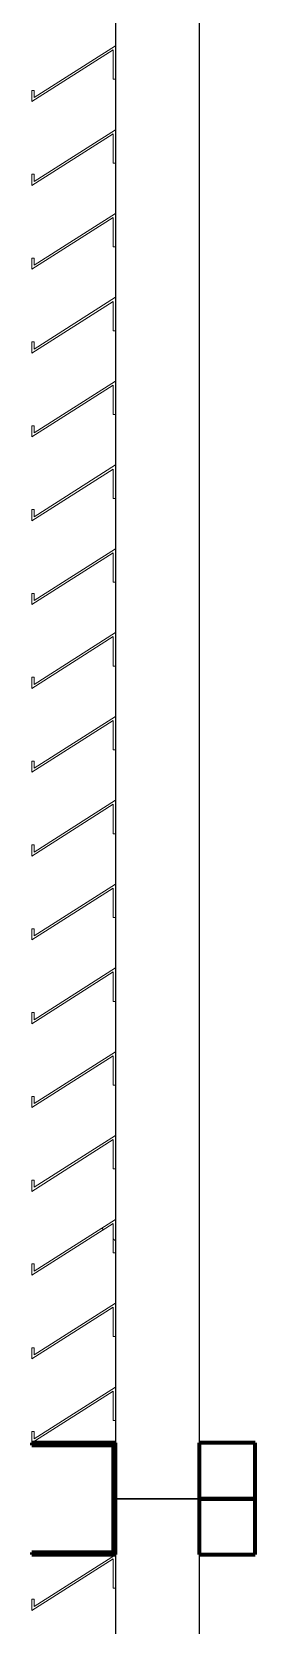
# Model space of a CAD drawing. Header units: millimetres. Extents: x -1379 to 1385823, y -4884429 to 548763.
# Drawn here: x 450284 to 450484, y -2314023 to -2312598 of the extents above; entities that cross this region are included whole.
import ezdxf

# ---------------------------------------------------------------- set-up
doc = ezdxf.new("R2010")
doc.units = ezdxf.units.MM
doc.layers.add('000 - CONCRETE_EX_LOUVERS_DEF_SUB', color=7, linetype='Continuous', plot=False)

# ---------------------------------------------------------------- blocks, each defined once
blk = doc.blocks.new('DPA_CP_Entrance Louver Grill Vertical Z - Louver Grill Vertical Z-5053933-IV01 - LOWER ROOF LEVEL PLAN')
at = {"layer": '000 - CONCRETE_EX_LOUVERS_DEF_SUB', "color": 7, "lineweight": 70}
for p, q in [((-700, 0), (-750, 0)), ((-750, 0), (-750, -50)), ((-700, -50), (-700, 0)), ((750, 0), (700, 0)), ((700, 0), (700, -50)), ((750, -50), (750, 0)), ((-750, -50), (-700, -50)), ((700, -50), (750, -50)), ((-700, -125), (-750, -125)), ((-750, -125), (-750, -127)), ((-750, -127), (-702, -127)), ((-702, -127), (-702, -200)), ((-700, -200), (-700, -125)), ((750, -125), (700, -125)), ((700, -125), (700, -200)), ((702, -200), (702, -127)), ((702, -127), (750, -127)), ((750, -127), (750, -125)), ((-702, -200), (-700, -200)), ((700, -200), (702, -200))]:
    blk.add_line(p, q, dxfattribs=at)
at = {"layer": '000 - CONCRETE_EX_LOUVERS_DEF_SUB', "color": 7}
for p, q in [((-750, -125), (-750, -50)), ((-750, -50), (750, -50)), ((750, -50), (750, -125)), ((-750, -125), (750, -125))]:
    blk.add_line(p, q, dxfattribs=at)
blk = doc.blocks.new('DPA_CP_Entrance Louver Grill Vertical Z - Louver Grill Vertical Z-5242974-IV01 - LOWER ROOF LEVEL PLAN')
at = {"layer": '000 - CONCRETE_EX_LOUVERS_DEF_SUB', "color": 7, "lineweight": 70}
for p, q in [((-633.8, 0), (-683.8, 0)), ((-683.8, 0), (-683.8, -50)), ((-633.8, -50), (-633.8, 0)), ((683.8, 0), (633.8, 0)), ((633.8, 0), (633.8, -50)), ((683.8, -50), (683.8, 0)), ((-683.8, -50), (-633.8, -50)), ((633.8, -50), (683.8, -50)), ((-633.8, -125), (-683.8, -125)), ((-683.8, -125), (-683.8, -127)), ((-683.8, -127), (-635.8, -127)), ((-635.8, -127), (-635.8, -200)), ((-633.8, -200), (-633.8, -125)), ((683.8, -125), (633.8, -125)), ((633.8, -125), (633.8, -200)), ((635.8, -200), (635.8, -127)), ((635.8, -127), (683.8, -127)), ((683.8, -127), (683.8, -125)), ((-635.8, -200), (-633.8, -200)), ((633.8, -200), (635.8, -200))]:
    blk.add_line(p, q, dxfattribs=at)
at = {"layer": '000 - CONCRETE_EX_LOUVERS_DEF_SUB', "color": 7}
for p, q in [((-683.8, -125), (-683.8, -50)), ((-683.8, -50), (683.8, -50)), ((683.8, -50), (683.8, -125)), ((-683.8, -125), (683.8, -125))]:
    blk.add_line(p, q, dxfattribs=at)
blk = doc.blocks.new('GM_Louver Grill Vertical Z1 - Z Profile-V494-IV01 - LOWER ROOF LEVEL PLAN')
at = {"layer": '000 - CONCRETE_EX_LOUVERS_DEF_SUB', "color": 7, "lineweight": 9}
for p, q in [((30, 0), (0.1, 0)), ((0.1, 0), (46.4, -73)), ((30, -2), (30, 0)), ((50, -75), (3.7, -2)), ((3.7, -2), (30, -2)), ((46.4, -73), (40, -73)), ((40, -73), (40, -75)), ((40, -75), (50, -75))]:
    blk.add_line(p, q, dxfattribs=at)
blk = doc.blocks.new('GM_Louver Grill Vertical Z1 - Z Profile-V495-IV01 - LOWER ROOF LEVEL PLAN')
at = {"layer": '000 - CONCRETE_EX_LOUVERS_DEF_SUB', "lineweight": 9}
h = blk.add_hatch(dxfattribs=at)
h.set_pattern_fill('FP_58', style=0, pattern_type=2)
h.set_pattern_definition([(140, (-2321018, -217291.46), (63.75582, 728.7365), [76.2, -838.2]), (85, (-2321018, -217291.5), (-764.2276, -140.97162), [60.96, -670.56]), (190.451, (-2321012.7, -217230.74), (-700.46675, 587.77), [64.76, -712.36]), (136.184, (-2321221.2, -217291.5), (168.17096, 1084.31624), [114.3, -1257.3]), (186.636, (-2321207.2, -217201.1), (-989.70985, 949.6099), [97.14, -1068.54]), (81.184, (-2321221.2, -217291.5), (-989.70115, 949.62055), [91.44, -1005.84]), (111, (-2321170.4, -217189.86), (409.06057, 606.45787), [76.2, -838.2]), (56, (-2321170.4, -217189.9), (-736.75292, 247.20834), [60.96, -670.56]), (161.451, (-2321136.3, -217139.3), (-327.68547, 853.66825), [64.76, -712.36]), (127.5, (-2321017.98, -217291.46), (-338.22012, 12.354693), [33.528, -628.904, 33.528, -1320.292]), (127.5, (-2321017.98, -217291.46), (-338.22012, 12.354693), [-695.96, -647.192, 33.528, -639.572]), (97.5, (-2321017.98, -217291.46), (-400.722127, 267.278874), [33.528, -354.584, 33.528, -870.204]), (97.5, (-2321017.98, -217291.46), (-400.722127, 267.278874), [-421.64, -613.664, 33.528, -223.012]), (57.5, (-2321017.98, -217518.03), (22.915345, 542.36333), [33.528, -220.472, 33.528, -1810.512]), (57.5, (-2321017.98, -217518.03), (22.915345, 542.36333), [-287.528, -758.952, 33.528, -1018.032]), (47.5, (-2321018, -217619.63), (-101.70711, 592.51696), [33.528, -296.672, 33.528, -1239.52]), (47.5, (-2321018, -217619.63), (-101.70711, 592.51696), [-363.728, -492.76, 33.528, -713.232])])
h.paths.add_polyline_path([(50, -75), (3.7, -2), (30, -2), (30, 0), (0.1, 0), (46.4, -73), (40, -73), (40, -75)])
at = {"layer": '000 - CONCRETE_EX_LOUVERS_DEF_SUB', "color": 7, "lineweight": 9}
for p, q in [((30, 0), (0.1, 0)), ((0.1, 0), (46.4, -73)), ((30, -2), (30, 0)), ((50, -75), (3.7, -2)), ((3.7, -2), (30, -2)), ((46.4, -73), (40, -73)), ((40, -73), (40, -75)), ((40, -75), (50, -75))]:
    blk.add_line(p, q, dxfattribs=at)
blk = doc.blocks.new('GM_Louver Grill Vertical Z1 - Z Profile-V496-IV01 - LOWER ROOF LEVEL PLAN')
at = {"layer": '000 - CONCRETE_EX_LOUVERS_DEF_SUB', "color": 7, "lineweight": 9}
for p, q in [((30, 0), (0.1, 0)), ((0.1, 0), (46.4, -73)), ((30, -2), (30, 0)), ((50, -75), (3.7, -2)), ((3.7, -2), (30, -2)), ((46.4, -73), (40, -73)), ((40, -73), (40, -75)), ((40, -75), (50, -75))]:
    blk.add_line(p, q, dxfattribs=at)
blk = doc.blocks.new('GM_Louver Grill Vertical Z1 - Z Profile-V497-IV01 - LOWER ROOF LEVEL PLAN')
at = {"layer": '000 - CONCRETE_EX_LOUVERS_DEF_SUB', "color": 7, "lineweight": 9}
for p, q in [((30, 0), (0.1, 0)), ((0.1, 0), (46.4, -73)), ((30, -2), (30, 0)), ((50, -75), (3.7, -2)), ((3.7, -2), (30, -2)), ((46.4, -73), (40, -73)), ((40, -73), (40, -75)), ((40, -75), (50, -75))]:
    blk.add_line(p, q, dxfattribs=at)
blk = doc.blocks.new('GM_Louver Grill Vertical Z1 - Z Profile-V498-IV01 - LOWER ROOF LEVEL PLAN')
at = {"layer": '000 - CONCRETE_EX_LOUVERS_DEF_SUB', "color": 7, "lineweight": 9}
for p, q in [((30, 0), (0.1, 0)), ((0.1, 0), (46.4, -73)), ((30, -2), (30, 0)), ((50, -75), (3.7, -2)), ((3.7, -2), (30, -2)), ((46.4, -73), (40, -73)), ((40, -73), (40, -75)), ((40, -75), (50, -75))]:
    blk.add_line(p, q, dxfattribs=at)
blk = doc.blocks.new('GM_Louver Grill Vertical Z1 - Z Profile-V499-IV01 - LOWER ROOF LEVEL PLAN')
at = {"layer": '000 - CONCRETE_EX_LOUVERS_DEF_SUB', "color": 7, "lineweight": 9}
for p, q in [((30, 0), (0.1, 0)), ((0.1, 0), (46.4, -73)), ((30, -2), (30, 0)), ((50, -75), (3.7, -2)), ((3.7, -2), (30, -2)), ((46.4, -73), (40, -73)), ((40, -73), (40, -75)), ((40, -75), (50, -75))]:
    blk.add_line(p, q, dxfattribs=at)
blk = doc.blocks.new('GM_Louver Grill Vertical Z1 - Z Profile-V500-IV01 - LOWER ROOF LEVEL PLAN')
at = {"layer": '000 - CONCRETE_EX_LOUVERS_DEF_SUB', "color": 7, "lineweight": 9}
for p, q in [((30, 0), (0.1, 0)), ((0.1, 0), (46.4, -73)), ((30, -2), (30, 0)), ((50, -75), (3.7, -2)), ((3.7, -2), (30, -2)), ((46.4, -73), (40, -73)), ((40, -73), (40, -75)), ((40, -75), (50, -75))]:
    blk.add_line(p, q, dxfattribs=at)
blk = doc.blocks.new('GM_Louver Grill Vertical Z1 - Z Profile-V501-IV01 - LOWER ROOF LEVEL PLAN')
at = {"layer": '000 - CONCRETE_EX_LOUVERS_DEF_SUB', "color": 7, "lineweight": 9}
for p, q in [((30, 0), (0.1, 0)), ((0.1, 0), (46.4, -73)), ((30, -2), (30, 0)), ((50, -75), (3.7, -2)), ((3.7, -2), (30, -2)), ((46.4, -73), (40, -73)), ((40, -73), (40, -75)), ((40, -75), (50, -75))]:
    blk.add_line(p, q, dxfattribs=at)
blk = doc.blocks.new('GM_Louver Grill Vertical Z1 - Z Profile-V502-IV01 - LOWER ROOF LEVEL PLAN')
at = {"layer": '000 - CONCRETE_EX_LOUVERS_DEF_SUB', "color": 7, "lineweight": 9}
for p, q in [((30, 0), (0.1, 0)), ((0.1, 0), (46.4, -73)), ((30, -2), (30, 0)), ((50, -75), (3.7, -2)), ((3.7, -2), (30, -2)), ((46.4, -73), (40, -73)), ((40, -73), (40, -75)), ((40, -75), (50, -75))]:
    blk.add_line(p, q, dxfattribs=at)
blk = doc.blocks.new('GM_Louver Grill Vertical Z1 - Z Profile-V503-IV01 - LOWER ROOF LEVEL PLAN')
at = {"layer": '000 - CONCRETE_EX_LOUVERS_DEF_SUB', "color": 7, "lineweight": 9}
for p, q in [((30, 0), (0.1, 0)), ((0.1, 0), (46.4, -73)), ((30, -2), (30, 0)), ((50, -75), (3.7, -2)), ((3.7, -2), (30, -2)), ((46.4, -73), (40, -73)), ((40, -73), (40, -75)), ((40, -75), (50, -75))]:
    blk.add_line(p, q, dxfattribs=at)
blk = doc.blocks.new('GM_Louver Grill Vertical Z1 - Z Profile-V504-IV01 - LOWER ROOF LEVEL PLAN')
at = {"layer": '000 - CONCRETE_EX_LOUVERS_DEF_SUB', "color": 7, "lineweight": 9}
for p, q in [((30, 0), (0.1, 0)), ((0.1, 0), (46.4, -73)), ((30, -2), (30, 0)), ((50, -75), (3.7, -2)), ((3.7, -2), (30, -2)), ((46.4, -73), (40, -73)), ((40, -73), (40, -75)), ((40, -75), (50, -75))]:
    blk.add_line(p, q, dxfattribs=at)
blk = doc.blocks.new('GM_Louver Grill Vertical Z1 - Z Profile-V505-IV01 - LOWER ROOF LEVEL PLAN')
at = {"layer": '000 - CONCRETE_EX_LOUVERS_DEF_SUB', "color": 7, "lineweight": 9}
for p, q in [((30, 0), (0.1, 0)), ((0.1, 0), (46.4, -73)), ((30, -2), (30, 0)), ((50, -75), (3.7, -2)), ((3.7, -2), (30, -2)), ((46.4, -73), (40, -73)), ((40, -73), (40, -75)), ((40, -75), (50, -75))]:
    blk.add_line(p, q, dxfattribs=at)
blk = doc.blocks.new('GM_Louver Grill Vertical Z1 - Z Profile-V506-IV01 - LOWER ROOF LEVEL PLAN')
at = {"layer": '000 - CONCRETE_EX_LOUVERS_DEF_SUB', "lineweight": 9}
h = blk.add_hatch(dxfattribs=at)
h.set_pattern_fill('FP_59', style=0, pattern_type=2)
h.set_pattern_definition([(140, (-2320193, -217291.46), (63.75582, 728.7365), [76.2, -838.2]), (85, (-2320193, -217291.5), (-764.2276, -140.97162), [60.96, -670.56]), (190.451, (-2320187.7, -217230.74), (-700.46675, 587.77), [64.76, -712.36]), (136.184, (-2320396.2, -217291.5), (168.17096, 1084.31624), [114.3, -1257.3]), (186.636, (-2320382.2, -217201.1), (-989.70985, 949.6099), [97.14, -1068.54]), (81.184, (-2320396.2, -217291.5), (-989.70115, 949.62055), [91.44, -1005.84]), (111, (-2320345.4, -217189.86), (409.06057, 606.45787), [76.2, -838.2]), (56, (-2320345.4, -217189.9), (-736.75292, 247.20834), [60.96, -670.56]), (161.451, (-2320311.3, -217139.3), (-327.68547, 853.66825), [64.76, -712.36]), (127.5, (-2320192.98, -217291.46), (-338.22012, 12.354693), [33.528, -628.904, 33.528, -1320.292]), (127.5, (-2320192.98, -217291.46), (-338.22012, 12.354693), [-695.96, -647.192, 33.528, -639.572]), (97.5, (-2320192.98, -217291.46), (-400.722127, 267.278874), [33.528, -354.584, 33.528, -870.204]), (97.5, (-2320192.98, -217291.46), (-400.722127, 267.278874), [-421.64, -613.664, 33.528, -223.012]), (57.5, (-2320192.98, -217518.03), (22.915345, 542.36333), [33.528, -220.472, 33.528, -1810.512]), (57.5, (-2320192.98, -217518.03), (22.915345, 542.36333), [-287.528, -758.952, 33.528, -1018.032]), (47.5, (-2320193, -217619.63), (-101.70711, 592.51696), [33.528, -296.672, 33.528, -1239.52]), (47.5, (-2320193, -217619.63), (-101.70711, 592.51696), [-363.728, -492.76, 33.528, -713.232])])
h.paths.add_polyline_path([(50, -75), (3.7, -2), (30, -2), (30, 0), (0.1, 0), (46.4, -73), (40, -73), (40, -75)])
at = {"layer": '000 - CONCRETE_EX_LOUVERS_DEF_SUB', "color": 7, "lineweight": 9}
for p, q in [((30, 0), (0.1, 0)), ((0.1, 0), (46.4, -73)), ((30, -2), (30, 0)), ((50, -75), (3.7, -2)), ((3.7, -2), (30, -2)), ((46.4, -73), (40, -73)), ((40, -73), (40, -75)), ((40, -75), (50, -75))]:
    blk.add_line(p, q, dxfattribs=at)
blk = doc.blocks.new('GM_Louver Grill Vertical Z1 - Z Profile-V507-IV01 - LOWER ROOF LEVEL PLAN')
at = {"layer": '000 - CONCRETE_EX_LOUVERS_DEF_SUB', "color": 7, "lineweight": 9}
for p, q in [((30, 0), (0.1, 0)), ((0.1, 0), (46.4, -73)), ((30, -2), (30, 0)), ((50, -75), (3.7, -2)), ((3.7, -2), (30, -2)), ((46.4, -73), (40, -73)), ((40, -73), (40, -75)), ((40, -75), (50, -75))]:
    blk.add_line(p, q, dxfattribs=at)
blk = doc.blocks.new('GM_Louver Grill Vertical Z1 - Z Profile-V508-IV01 - LOWER ROOF LEVEL PLAN')
at = {"layer": '000 - CONCRETE_EX_LOUVERS_DEF_SUB', "color": 7, "lineweight": 9}
for p, q in [((30, 0), (0.1, 0)), ((0.1, 0), (46.4, -73)), ((30, -2), (30, 0)), ((50, -75), (3.7, -2)), ((3.7, -2), (30, -2)), ((46.4, -73), (40, -73)), ((40, -73), (40, -75)), ((40, -75), (50, -75))]:
    blk.add_line(p, q, dxfattribs=at)
blk = doc.blocks.new('GM_Louver Grill Vertical Z1 - Z Profile-V509-IV01 - LOWER ROOF LEVEL PLAN')
at = {"layer": '000 - CONCRETE_EX_LOUVERS_DEF_SUB', "color": 7, "lineweight": 9}
for p, q in [((30, 0), (0.1, 0)), ((0.1, 0), (46.4, -73)), ((30, -2), (30, 0)), ((50, -75), (3.7, -2)), ((3.7, -2), (30, -2)), ((46.4, -73), (40, -73)), ((40, -73), (40, -75)), ((40, -75), (50, -75))]:
    blk.add_line(p, q, dxfattribs=at)
blk = doc.blocks.new('GM_Louver Grill Vertical Z1 - Z Profile-V511-IV01 - LOWER ROOF LEVEL PLAN')
at = {"layer": '000 - CONCRETE_EX_LOUVERS_DEF_SUB', "color": 7, "lineweight": 9}
for p, q in [((30, 0), (0.1, 0)), ((0.1, 0), (46.4, -73)), ((30, -2), (30, 0)), ((50, -75), (3.7, -2)), ((3.7, -2), (30, -2)), ((46.4, -73), (40, -73)), ((40, -73), (40, -75)), ((40, -75), (50, -75))]:
    blk.add_line(p, q, dxfattribs=at)
blk = doc.blocks.new('GM_Louver Grill Vertical Z1 - Z Profile-V521-IV01 - LOWER ROOF LEVEL PLAN')
at = {"layer": '000 - CONCRETE_EX_LOUVERS_DEF_SUB', "color": 7, "lineweight": 9}
for p, q in [((30, 0), (0.1, 0)), ((0.1, 0), (46.4, -73)), ((30, -2), (30, 0)), ((50, -75), (3.7, -2)), ((3.7, -2), (30, -2)), ((46.4, -73), (40, -73)), ((40, -73), (40, -75)), ((40, -75), (50, -75))]:
    blk.add_line(p, q, dxfattribs=at)

msp = doc.modelspace()

# ---------------------------------------------------------------- block references
at = {"layer": '000 - CONCRETE_EX_LOUVERS_DEF_SUB', "color": 7, "rotation": 269.9999999999699}
for name, p in [('DPA_CP_Entrance Louver Grill Vertical Z - Louver Grill Vertical Z-5053933-IV01 - LOWER ROOF LEVEL PLAN', (450483.8, -2313160.2)), ('DPA_CP_Entrance Louver Grill Vertical Z - Louver Grill Vertical Z-5242974-IV01 - LOWER ROOF LEVEL PLAN', (450483.8, -2314594))]:
    msp.add_blockref(name, p, dxfattribs=at)
at = {"layer": '000 - CONCRETE_EX_LOUVERS_DEF_SUB', "color": 7, "lineweight": 9, "rotation": 269.9999999999699}
for name, p in [('GM_Louver Grill Vertical Z1 - Z Profile-V509-IV01 - LOWER ROOF LEVEL PLAN', (450358.8, -2312610.2)), ('GM_Louver Grill Vertical Z1 - Z Profile-V508-IV01 - LOWER ROOF LEVEL PLAN', (450358.8, -2312685.2)), ('GM_Louver Grill Vertical Z1 - Z Profile-V507-IV01 - LOWER ROOF LEVEL PLAN', (450358.8, -2312760.2)), ('GM_Louver Grill Vertical Z1 - Z Profile-V506-IV01 - LOWER ROOF LEVEL PLAN', (450358.8, -2312835.2)), ('GM_Louver Grill Vertical Z1 - Z Profile-V505-IV01 - LOWER ROOF LEVEL PLAN', (450358.8, -2312910.2)), ('GM_Louver Grill Vertical Z1 - Z Profile-V504-IV01 - LOWER ROOF LEVEL PLAN', (450358.8, -2312985.2)), ('GM_Louver Grill Vertical Z1 - Z Profile-V503-IV01 - LOWER ROOF LEVEL PLAN', (450358.8, -2313060.2)), ('GM_Louver Grill Vertical Z1 - Z Profile-V502-IV01 - LOWER ROOF LEVEL PLAN', (450358.8, -2313135.2)), ('GM_Louver Grill Vertical Z1 - Z Profile-V501-IV01 - LOWER ROOF LEVEL PLAN', (450358.8, -2313210.2)), ('GM_Louver Grill Vertical Z1 - Z Profile-V500-IV01 - LOWER ROOF LEVEL PLAN', (450358.8, -2313285.2)), ('GM_Louver Grill Vertical Z1 - Z Profile-V499-IV01 - LOWER ROOF LEVEL PLAN', (450358.8, -2313360.2)), ('GM_Louver Grill Vertical Z1 - Z Profile-V498-IV01 - LOWER ROOF LEVEL PLAN', (450358.8, -2313435.2)), ('GM_Louver Grill Vertical Z1 - Z Profile-V497-IV01 - LOWER ROOF LEVEL PLAN', (450358.8, -2313510.2)), ('GM_Louver Grill Vertical Z1 - Z Profile-V496-IV01 - LOWER ROOF LEVEL PLAN', (450358.8, -2313585.2)), ('GM_Louver Grill Vertical Z1 - Z Profile-V495-IV01 - LOWER ROOF LEVEL PLAN', (450358.8, -2313660.2)), ('GM_Louver Grill Vertical Z1 - Z Profile-V494-IV01 - LOWER ROOF LEVEL PLAN', (450358.8, -2313735.2)), ('GM_Louver Grill Vertical Z1 - Z Profile-V511-IV01 - LOWER ROOF LEVEL PLAN', (450358.8, -2313810.2)), ('GM_Louver Grill Vertical Z1 - Z Profile-V521-IV01 - LOWER ROOF LEVEL PLAN', (450358.8, -2313960.2))]:
    msp.add_blockref(name, p, dxfattribs=at)

doc.saveas('drawing.dxf')
